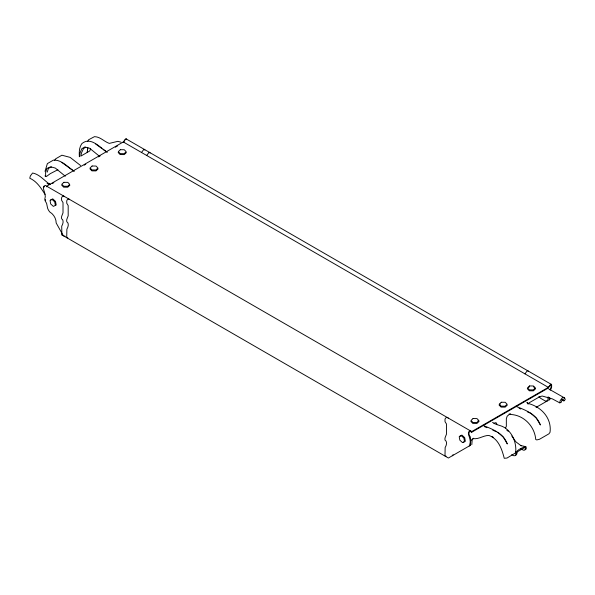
<?xml version="1.0" encoding="UTF-8"?>
<svg xmlns="http://www.w3.org/2000/svg" width="595" height="595" viewBox="0 0 595 595"><rect width="100%" height="100%" fill="white"/><g stroke="black" fill="none" stroke-linecap="round" stroke-linejoin="round"><path stroke-width="0.89" d="M470.355 445.521L470.742 440.731L472.988 438.589C478.722 439.601 483.43 435.287 488.941 435.451C498.536 438.835 501.949 449.314 504.24 458.284L507.007 458.053L515.672 452.81C516.653 443.141 512.868 433.011 504.575 427.545C500.893 425.128 495.88 425.15 492.571 422.346M471.798 444.688L472.185 439.891L473.627 438.232M548.151 396.798L547.831 400.792L545.317 401.015L540.796 398.405L538.921 396.634M549.274 399.952L549.475 397.557M87.733 147.463L87.249 152.402L87.792 148.11M45.012 171.375L47.377 163.603L53.424 160.107C61.977 159.646 67.651 167.284 74.39 171.286M528.271 404.042L528.91 402.941L539.918 396.59L542.261 396.039L552.42 398.918L559.635 402.808L560.252 400.509L562.401 397.631L564.633 397.981L565.25 399.565L563.889 400.918L561.762 399.691M43.889 187.388L44.06 186.815A1.74 1.004 -60 0 1 44.432 186.451M47.198 172.156L48.47 168.318L51.46 167.002M90.671 148.594L89.756 150.959L80.742 156.165L81.649 152.573L83.523 148.549L85.732 147.277M550.085 389.948L551.111 387.122L550.94 384.965A1.74 1.004 -60 0 0 549.81 385.575L548.337 387.985L471.709 432.223L470.228 431.524A1.74 1.004 -60 0 0 469.105 432.215L468.927 434.573L470.377 437.028L470.377 444.287A3.072 1.77 60 0 1 469.738 445.692L448.385 458.024L61.88 234.876L61.709 226.182A6.039 3.488 -60 0 0 61.709 218.886A4.857 2.804 -60 0 1 61.709 216.208L63.011 212.854L63.011 202.568L61.605 200.314L61.56 198.217A1.54 0.885 -60 0 1 62.646 196.343L63.643 195.948L64.409 196.677M550.591 389.896L551.617 387.166L551.654 385.024A1.54 0.885 -60 0 0 550.568 384.4L548.337 387.36L471.709 431.598L470.466 430.832L469.47 431.219A1.54 0.885 -60 0 0 468.384 433.101C468.741 436.998 471.433 440.129 469.834 444.599A3.072 1.77 60 0 1 469.195 446.012M453.1 454.684L452.274 455.777M505.534 427.909L506.338 426.377L506.338 418.776L507.156 416.21L509.201 414.455C523.02 414.232 534.637 425.834 535.745 439.497L536.816 439.928L539.479 439.281L548.917 433.829L550.033 432.297C551.937 418.002 540.959 406.445 527.676 403.351L526.999 402.391L527.631 403.864M123.827 142.093L124.236 141.417M87.673 141.298L88.61 139.758L94.508 136.642C100.391 136.813 104.073 141.558 109.272 143.402L117.87 141.335L121.03 142.183M54.599 160.345L55.677 158.813L61.91 155.213L70.106 157.377L80.615 165.551M515.791 455.264L516.624 454.357L517.419 451.776L524.842 447.485L525.69 447.976L524.664 450.14L523.459 450.199L520.558 448.823M525.392 449.723L526.225 448.809L526.099 446.763L520.655 445.499L521.235 445.848L515.984 441.906L511.789 436.001M69.868 185.186L67.748 187.209L63.65 187.157L61.672 185.09M98.101 168.876L95.988 170.906L91.89 170.854L89.912 168.787M126.341 152.573L124.229 154.596L120.131 154.551L118.152 152.476M500.15 404.005L499.086 405.016L501.064 407.092L505.162 407.136L507.282 405.113M528.39 387.702L529.446 386.69M141.506 152.484L143.745 149.516A1.54 0.885 -60 0 1 144.83 150.141M146.682 155.466L148.914 152.506A1.54 0.885 -60 0 1 150 153.131M524.946 373.853L527.185 370.893A1.54 0.885 -60 0 1 528.271 371.518M52.256 183.602L53.848 182.68M84.178 165.172L85.777 164.25M98.547 156.879L100.146 155.957M115.311 147.196L117.706 145.82M536.043 407.411L548.002 400.509M50.635 199.942L52.724 198.834L55.506 201.37L56.198 205.015L53.357 206.398L50.694 203.966L50.025 200.463L52.033 199.399L54.695 201.831L55.365 205.334M459.809 436.18L461.899 435.071L464.68 437.608L465.372 441.252L463.289 442.36M57.916 169.709L50.285 173.651L46.812 176.217L45.703 176.551L44.967 175.934M493.984 423.238L496.022 422.636L496.922 424.213M448.318 418.099L447.076 417.326L446.086 417.712A1.54 0.885 -60 0 0 445.001 419.594L445.038 421.684L446.443 423.945L446.443 434.231L445.142 437.585A4.857 2.804 -60 0 0 445.142 440.255A6.039 3.488 -60 0 1 445.142 447.559L445.001 455.547L445.313 456.253L446.086 456.179M525.4 446.391C521.815 448.377 515.515 449.627 515.902 454.773L515.069 455.681L513.864 455.74L511.685 454.714M559.635 402.808L560.996 402.592L562.483 399.245L563.272 399.334L563.889 400.918M509.112 414.001L510.696 413.822M61.88 234.876L62.646 234.802M67.815 237.784L67.049 237.859L66.729 237.16L66.878 229.172A6.039 3.488 -60 0 0 66.878 221.868A4.857 2.804 -60 0 1 66.878 219.198L68.18 215.836L68.18 205.558L66.774 203.297L66.729 201.207A1.54 0.885 -60 0 1 67.815 199.325L68.812 198.938L69.585 199.667M65.063 236.2L63.977 236.089L62.892 234.943L56.19 222.999A11.03 9.007 60 0 0 49.868 212.051A9.527 7.78 60 0 1 47.555 208.042L46.603 203.378L45.428 201.348A3.072 1.77 60 0 1 44.789 199.206C46.388 194.729 43.695 191.605 43.346 187.7A1.54 0.885 -60 0 1 44.432 185.819L45.421 185.432L46.663 186.205L123.291 141.96L125.53 138.999A1.54 0.885 -60 0 1 126.616 139.624M50.605 184.338L47.109 183.535L49.526 184.123M527.304 411.799L530.993 413.369L536.266 418.054L540.401 424.979C536.445 414.142 525.489 410.022 515.627 406.266M492.816 430.215L496.528 431.791M519.093 408.282L520.774 409.003M482.619 425.313C492.429 429.084 503.444 433.115 507.327 443.967L503.318 437.139L498.008 432.431M484.397 426.6L486.926 427.686M548.865 389.026L564.633 397.981M126.073 138.858L551.513 384.482M491.76 436.433L493.367 437.355M107.405 152.246C100.138 147.887 90.737 135.995 81.82 143.678C79.113 147.404 79.105 152.313 79.358 156.738L80.02 153.027L81.76 148.772L84.862 146.98L89.637 148.259L99.253 156.098M101.544 148.281L95.654 143.997M102.987 149.33L106.594 151.948M73.579 170.988L61.925 162.517M49.08 183.818C43.792 179.995 39.3 174.275 32.599 173.004L30.367 175.927L29.75 178.225C36.823 181.297 41.152 188.154 44.989 194.401M506.828 430.215L508.242 431.278M65.286 176.209L55.335 168.073L50.597 166.808L46.827 168.541L45.577 172.632L45.703 176.551M533.544 386.735L535.515 388.81L533.403 390.833L529.305 390.789L527.326 388.714M478.053 420.382L479.042 421.416L476.922 423.439L472.824 423.395L470.846 421.32M515.642 451.702L515.672 452.81M548.337 387.985L548.337 387.36L123.291 141.96L123.291 142.592M471.709 432.223L471.709 431.598L46.663 186.205L46.663 186.83M124.772 140.182A1.74 1.004 -60 0 1 125.069 139.892M45.629 200.314A3.072 1.77 60 0 1 45.406 199.585M549.668 398.509A3.072 1.77 60 0 1 549.029 399.922M550.211 398.196A3.072 1.77 60 0 1 549.572 399.602M63.873 182.315L61.843 184.249L63.739 186.242L67.666 186.287L69.697 184.346L67.8 182.36L63.873 182.315M92.113 166.005L90.083 167.946L91.98 169.932L95.907 169.984L97.937 168.043L96.04 166.057L92.113 166.005M120.354 149.702L118.323 151.643L120.22 153.629L124.147 153.674L126.177 151.74L124.281 149.747L120.354 149.702M473.047 418.545L471.017 420.487L472.913 422.472L476.84 422.517L478.871 420.576L476.974 418.59L473.047 418.545M501.288 402.242L499.257 404.184L501.154 406.169L505.081 406.214L507.111 404.273L505.214 402.287L501.288 402.242M529.528 385.939L527.497 387.88L529.394 389.866L533.321 389.911L535.351 387.97L533.455 385.984L529.528 385.939M461.207 435.637L459.199 436.7L459.868 440.196L462.531 442.628L464.539 441.564L463.869 438.069L461.207 435.637"/></g></svg>
